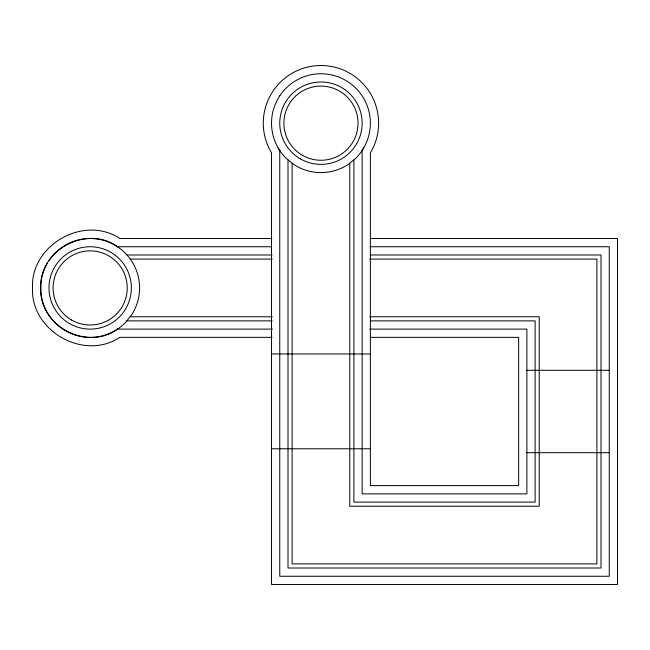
<?xml version="1.0" encoding="UTF-8"?>
<svg xmlns="http://www.w3.org/2000/svg" width="650" height="650" viewBox="0 0 650 650"><rect width="100%" height="100%" fill="white"/><g stroke="black" fill="none" stroke-linecap="round" stroke-linejoin="round"><path stroke-width="0.97" d="M117.626 246.838C87.076 224.266 38.943 249.99 40.739 287.934C38.943 325.877 87.076 351.601 117.626 329.03M362.042 150.646L363.756 147.899M271.871 238.509L119.827 238.509C83.947 214.614 30.526 244.879 32.5 287.934C30.526 330.988 83.947 361.254 119.827 337.358L272.049 337.358M370.183 238.509L617.5 238.509L617.5 584.48L271.521 584.48L271.521 152.847L271.009 152.019A57.663 57.663 0 0 1 271.009 94.347L273 91.146A57.663 57.663 0 0 1 368.899 91.146L370.89 94.347A57.663 57.663 0 0 1 370.89 152.019L370.378 152.847L370.378 485.631L518.651 485.631L518.651 337.358L370.378 337.358M117.479 246.748L271.602 246.748M369.964 246.748L609.261 246.748L609.261 576.249L279.76 576.249L279.76 150.491M126.986 254.987L272.139 254.987M370.606 254.987L601.023 254.987L601.023 568.011L287.999 568.011L287.999 160.006M130.276 259.098L272.293 259.098M369.679 259.098L596.903 259.098L596.903 563.891L292.118 563.891L292.118 163.296M130.276 316.761L272.35 316.761M369.769 316.761L539.24 316.761L539.24 506.228L349.781 506.228L349.781 163.296M126.986 320.881L272.171 320.881M370.654 320.881L535.129 320.881L535.129 502.109L353.901 502.109L353.901 160.006M117.479 329.119L272.529 329.119M369.809 329.119L526.89 329.119L526.89 493.87L362.139 493.87L362.139 150.491M271.521 353.957L370.378 353.957M526.89 370.305L609.261 370.305M271.521 448.768L370.378 448.768M526.89 452.684L609.261 452.684M278.143 147.899L279.858 150.646M47.361 263.217A49.424 49.424 0 0 0 125.117 322.879L131.259 315.396A49.424 49.424 0 0 0 132.974 263.217L129.382 257.847L125.117 252.988A49.424 49.424 0 0 0 49.075 260.471M279.858 95.721L278.143 98.467A49.424 49.424 0 0 0 286 158.129L293.491 164.279A49.424 49.424 0 0 0 348.408 164.279L355.899 158.129A49.424 49.424 0 0 0 363.756 98.467L362.042 95.721A49.424 49.424 0 0 0 279.858 95.721M71.63 320.036A37.066 37.066 0 0 0 127.237 287.934A37.066 37.066 0 0 0 71.63 255.832A37.066 37.066 0 0 0 71.63 320.036M69.574 323.602A41.186 41.186 0 0 0 131.357 287.934A41.186 41.186 0 0 0 69.574 252.265A41.186 41.186 0 0 0 69.574 323.602M302.412 155.285A37.066 37.066 0 0 0 358.02 123.183A37.066 37.066 0 0 0 302.412 91.081A37.066 37.066 0 0 0 302.412 155.285M300.357 158.852A41.186 41.186 0 0 0 362.139 123.183A41.186 41.186 0 0 0 300.357 87.514A41.186 41.186 0 0 0 300.357 158.852"/></g></svg>
